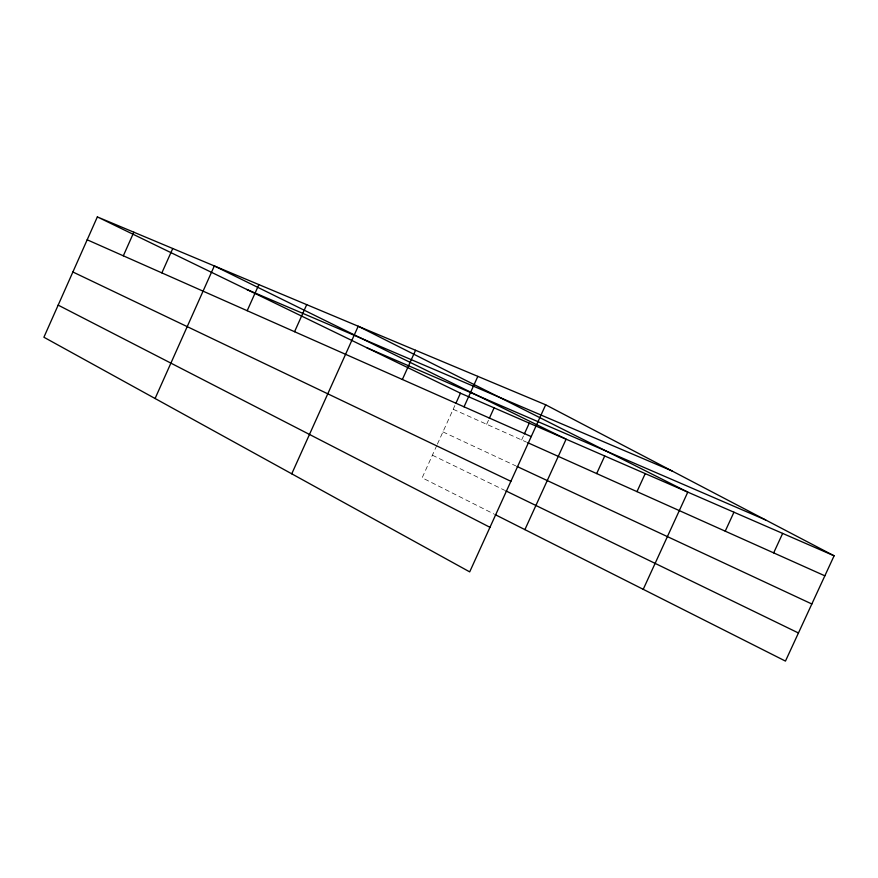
<?xml version="1.0" encoding="UTF-8"?>
<svg xmlns="http://www.w3.org/2000/svg" width="878" height="878" viewBox="0 0 878 878"><rect width="100%" height="100%" fill="white"/><g stroke="black" fill="none" stroke-linecap="round" stroke-linejoin="round"><path stroke-width="0.66" stroke-dasharray="4.39 3.29" d="M436.827 445.387L422.153 477.786L493.864 513.959M437.376 444.158L454.859 405.559M486.642 424.261L488.772 419.574M521.642 439.944L523.826 435.148M453.18 409.269L526.526 442.139M442.929 431.899L515.737 465.856M432.382 455.199L504.63 490.286"/><path stroke-width="1.32" d="M97.348 216.91L43.9 337.24L469.697 571.874L545.677 404.802L97.348 216.91L460.467 393.201L834.1 555.796L785.459 661.09L495.049 514.563M123.326 255.816L133.84 232.209M161.87 272.893L172.746 248.518M155.088 398.502L214.331 265.946L566.112 439.176L524.901 529.632M247.19 310.713L258.878 284.615M294.558 331.708L306.718 304.655M291.748 473.813L358.213 326.232L687.792 492.119L643.223 589.325M402.365 379.494L415.568 350.278M455.989 403.09L460.467 393.201M464.034 406.821L477.841 376.366M489.309 418.4L494.105 407.831M524.364 433.941L529.28 423.141M596.678 473.571L604.722 455.967M636.978 491.625L645.231 473.604M725.228 531.168L733.953 512.214M773.672 552.877L782.649 533.407M246.696 289.422L672.076 470.97M366.883 347.765L765.682 519.974M87.185 239.793L531.223 436.596M527.744 442.688L824.848 575.814M516.944 466.427L811.832 603.987M72.885 271.993L510.886 481.32M505.827 490.868L798.442 632.983M58.167 305.127L489.968 527.316M545.677 404.802L834.1 555.796"/></g></svg>
